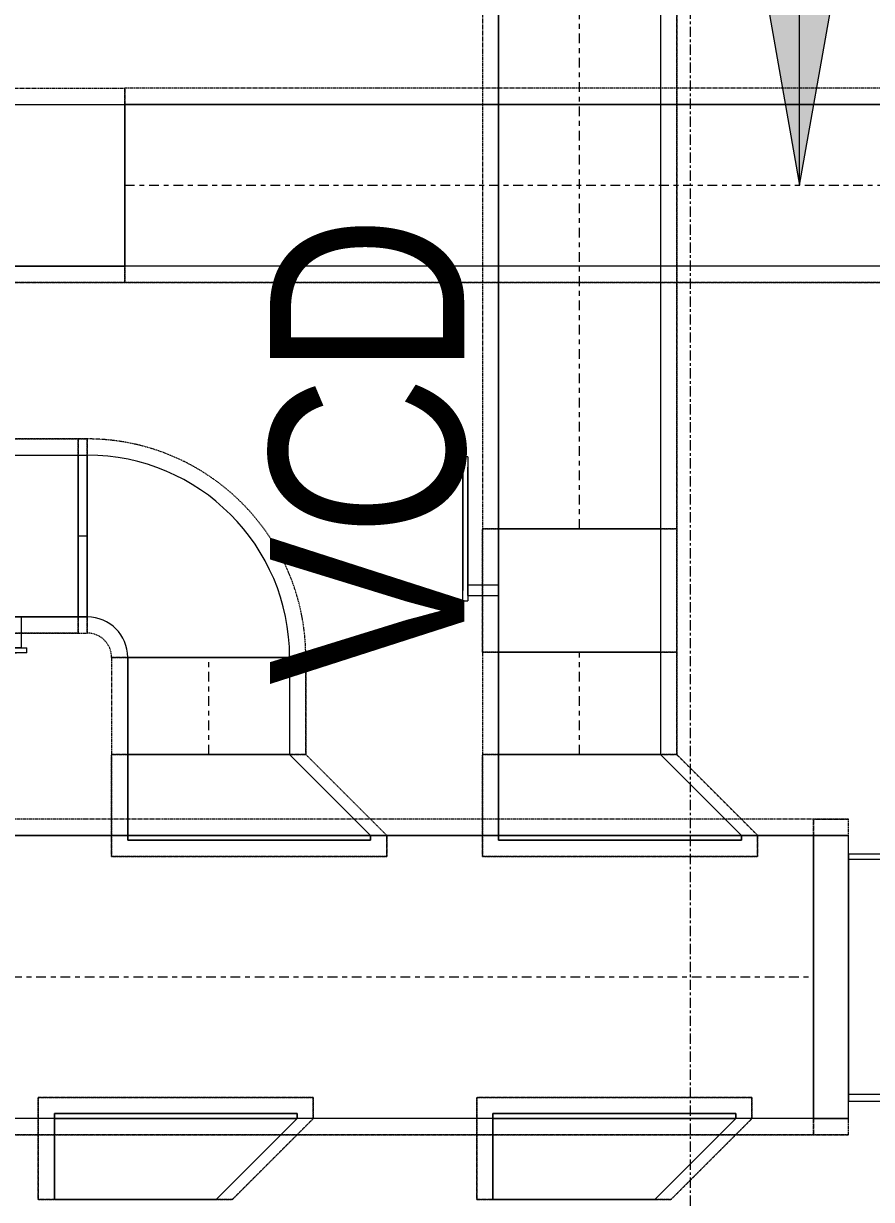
# Model space of a CAD drawing. Header units: inches. Extents: x -83664 to 20107, y -47222 to 19398.
# Drawn here: x -18796 to -17749, y -31183 to -29730 of the extents above; entities that cross this region are included whole.
import ezdxf

# ---------------------------------------------------------------- set-up
doc = ezdxf.new("R2010")
doc.units = ezdxf.units.IN
doc.header["$MEASUREMENT"] = 0
for name, pattern in [('Center', [29.999999, 12, -6, 6, -6]), ('Grid Line', [22.225, 12.7, -3.175, 3.175, -3.175]), ('Hidden 0_50', [1.0584, 0.5292, -0.5292])]:
    doc.linetypes.add(name, pattern=pattern)
for name, color, linetype, lineweight in [('G-ANNO-TEXT', 7, 'Continuous', 9), ('M-EQPM', 7, 'Continuous', 18), ('M-HVAC-DUCT-CNTR', 7, 'Center', 9), ('M-HVAC-DUCT-IDEN', 7, 'Continuous', 18), ('S-GRID', 7, 'Continuous', 9)]:
    doc.layers.add(name, color=color, linetype=linetype, lineweight=lineweight)
doc.layers.add('M-HVAC-DUCT', color=7, linetype='Continuous', lineweight=9, true_color=0xffe97f)
doc.styles.add('Arial Narrow_21', font='ARIALN.TTF', dxfattribs={"height": 240})

# ---------------------------------------------------------------- blocks, each defined once
blk = doc.blocks.new('M_Rectangular Transition - Length - Standard-8295004-FIRST FLOOR AC CONDITIONING LAYOUT - PART A')
at = {"layer": 'M-HVAC-DUCT', "color": 6, "true_color": 0xff00ff}
for p, q in [((0, 100), (0, -100)), ((0, 100), (375, 100)), ((0, 100), (375, 100)), ((0, -100), (0, 100)), ((375, -100), (375, 100)), ((375, 100), (375, -100)), ((0, -100), (375, -100)), ((375, -100), (0, -100))]:
    blk.add_line(p, q, dxfattribs=at)
blk = doc.blocks.new('M_Rec Tap - Beveled - Standard-7691566-FIRST FLOOR AC CONDITIONING LAYOUT - PART A')
at = {"layer": 'M-HVAC-DUCT', "color": 30, "true_color": 0xff7f00}
for p, q in [((100, 100), (-6.096, 100)), ((-6.096, 100), (100, 100)), ((-6.096, 100), (-6.096, -200)), ((-6.096, -200), (-6.096, 100)), ((100, 100), (100, -100)), ((100, -100), (100, 100)), ((0, -200), (100, -100)), ((0, -200), (100, -100)), ((-6.096, -200), (0, -200)), ((0, -200), (-6.096, -200))]:
    blk.add_line(p, q, dxfattribs=at)
blk = doc.blocks.new('M_Rec Tap - Beveled - Standard-7691565-FIRST FLOOR AC CONDITIONING LAYOUT - PART A')
at = {"layer": 'M-HVAC-DUCT', "color": 30, "true_color": 0xff7f00}
for p, q in [((0, 200), (-6.096, 200)), ((-6.096, -100), (-6.096, 200)), ((-6.096, 200), (-6.096, -100)), ((-6.096, 200), (0, 200)), ((100, 100), (0, 200)), ((100, 100), (0, 200)), ((100, 100), (100, -100)), ((100, -100), (100, 100)), ((-6.096, -100), (100, -100)), ((100, -100), (-6.096, -100))]:
    blk.add_line(p, q, dxfattribs=at)
blk = doc.blocks.new('M_Rec Elbow - Radius - 0_75W-7691590-FIRST FLOOR AC CONDITIONING LAYOUT - PART A')
at = {"layer": 'M-HVAC-DUCT', "color": 30, "true_color": 0xff7f00}
for p, q in [((-100, 150), (100, 150)), ((100, 150), (-100, 150)), ((-150, 100), (-150, -100)), ((-150, -100), (-150, 100))]:
    blk.add_line(p, q, dxfattribs=at)
for radius in [50, 50, 250, 250]:
    blk.add_arc((-150, 150), radius, 270, 0, dxfattribs=at)
blk = doc.blocks.new('CAV - CAV-32-9301342-FIRST FLOOR AC CONDITIONING LAYOUT - PART A')
at = {"layer": 'M-EQPM', "color": 30, "true_color": 0xff7f00}
for p, q in [((500, 203), (-500, 203)), ((-500, 203), (-500, -203)), ((-500, -203), (-500, 203)), ((-500, 203), (500, 203)), ((500, -203), (500, 203)), ((500, 203), (500, -203)), ((-500, 152.5), (-581.8, 152.5)), ((-581.8, 152.5), (-581.8, -152.5)), ((-581.8, 152.5), (-581.8, -152.5)), ((-500, 145.8), (-581.8, 145.8)), ((-581.8, -144.2), (-581.8, 145.8)), ((-581.8, -144.2), (-581.8, 145.8)), ((-500, -152.5), (-500, 152.5)), ((-500, -152.5), (-500, 152.5)), ((-500, 145.8), (-500, -144.2)), ((-500, 145.8), (-500, -144.2)), ((581.8, 152.5), (500, 152.5)), ((500, 152.5), (500, -152.5)), ((500, 152.5), (500, -152.5)), ((581.8, 145.8), (500, 145.8)), ((500, -144.2), (500, 145.8)), ((500, -144.2), (500, 145.8)), ((581.8, -152.5), (581.8, 152.5)), ((581.8, -152.5), (581.8, 152.5)), ((581.8, 145.8), (581.8, -144.2)), ((581.8, 145.8), (581.8, -144.2)), ((-425, -123.3), (-425, 122.8)), ((-425, 122.8), (425, 122.8)), ((425, 122.8), (-425, 122.8)), ((-425, 122.8), (-425, -123.3)), ((425, 122.8), (425, -123.3)), ((425, -123.3), (425, 122.8)), ((425, -123.3), (-425, -123.3)), ((-425, -123.3), (425, -123.3)), ((-581.8, -144.2), (-500, -144.2)), ((500, -144.2), (581.8, -144.2)), ((-581.8, -152.5), (-500, -152.5)), ((500, -152.5), (581.8, -152.5)), ((-500, -203), (500, -203)), ((500, -203), (-500, -203)), ((-183.8, -203), (-403.8, -203)), ((-403.8, -203), (-183.8, -203)), ((-403.8, -203), (-403.8, -257.7)), ((-403.8, -203), (-403.8, -257.7)), ((-183.8, -257.7), (-183.8, -203)), ((-183.8, -203), (-183.8, -257.7)), ((-183.8, -257.7), (-403.8, -257.7)), ((-403.8, -257.7), (-183.8, -257.7))]:
    blk.add_line(p, q, dxfattribs=at)
blk = doc.blocks.new('M_Rec to Rnd Transition - Angle - 60 Degree-8296208-FIRST FLOOR AC CONDITIONING LAYOUT - PART A')
at = {"layer": 'M-HVAC-DUCT', "color": 30, "true_color": 0xff7f00}
for p, q in [((0, 175), (43.3, 175)), ((43.3, 175), (0, 175)), ((0, 175), (0, -175)), ((0, -175), (0, 175)), ((43.3, 0), (43.3, 175)), ((43.3, 0), (43.3, 175)), ((43.3, -175), (43.3, 0)), ((43.3, -175), (43.3, 0)), ((0, -175), (43.3, -175)), ((43.3, -175), (0, -175))]:
    blk.add_line(p, q, dxfattribs=at)
blk = doc.blocks.new('TEMW-ME-DMP-Volume Control Damper - Standard-7544199-FIRST FLOOR AC CONDITIONING LAYOUT - PART A')
at = {"layer": 'M-HVAC-DUCT', "color": 30, "true_color": 0xff7f00}
for p, q in [((-165.1, 138.1), (-165.1, 144.4)), ((-152.4, 144.4), (-165.1, 144.4)), ((-165.1, 138.1), (-152.4, 138.1)), ((0, 144.4), (-152.4, 144.4)), ((-152.4, 144.4), (0, 144.4)), ((0, 138.1), (-152.4, 138.1)), ((-152.4, 138.1), (0, 138.1)), ((-6.3, 100), (-6.3, 138.1)), ((6.4, 138.1), (-6.3, 138.1)), ((6.4, 138.1), (-6.3, 138.1)), ((12.7, 144.4), (0, 144.4)), ((0, 138.1), (12.7, 138.1)), ((6.4, 138.1), (6.4, 100)), ((12.7, 144.4), (12.7, 138.1)), ((-76.2, 100), (-76.2, -100)), ((-76.2, -100), (-76.2, 100)), ((76.2, 100), (-76.2, 100)), ((-76.2, 100), (76.2, 100)), ((-76.2, 100), (76.2, 100)), ((-6.3, 100), (6.4, 100)), ((-6.3, 100), (6.4, 100)), ((76.2, 100), (76.2, -100)), ((76.2, -100), (76.2, 100)), ((-76.2, -100), (76.2, -100)), ((-76.2, -100), (76.2, -100)), ((-76.2, -100), (76.2, -100))]:
    blk.add_line(p, q, dxfattribs=at)
blk = doc.blocks.new('TEMW-SMBZ-HO-BM-HVAC-00002_rvt-1-FIRST FLOOR AC CONDITIONING LAYOUT - PART A')
at = {"layer": 'M-HVAC-DUCT', "color": 30, "linetype": 'Hidden 0_50', "true_color": 0xff7f00}
for p, q in [((133227.3, 69229), (133227.3, 68018)), ((133227.3, 69229), (133227.3, 68018)), ((133467.3, 68018), (133467.3, 69229)), ((133467.3, 69229), (133467.3, 68018)), ((132727.7, 68129), (132575.3, 68129)), ((132575.3, 68129), (132727.7, 68129)), ((132727.7, 68129), (132727.7, 67889)), ((132727.7, 67889), (132727.7, 68129)), ((132739, 68129), (132727.7, 68129)), ((132727.7, 68129), (132739, 68129)), ((132727.7, 67889), (132727.7, 68129)), ((132727.7, 68129), (132727.7, 67889)), ((132739, 68129), (132739, 67889)), ((132739, 67889), (132739, 68129)), ((132739, 68129), (132739, 67889)), ((132739, 67889), (132739, 68129)), ((133467.3, 68018), (133227.3, 68018)), ((133227.3, 68018), (133467.3, 68018)), ((133467.3, 68018), (133227.3, 68018)), ((133227.3, 68018), (133227.3, 67865.6)), ((133227.3, 67865.6), (133227.3, 68018)), ((133227.3, 68018), (133467.3, 68018)), ((133467.3, 67865.6), (133467.3, 68018)), ((133467.3, 68018), (133467.3, 67865.6)), ((132575.3, 67889), (132727.7, 67889)), ((132727.7, 67889), (132575.3, 67889)), ((132727.7, 67889), (132739, 67889)), ((132727.7, 67889), (132739, 67889)), ((133227.3, 67865.6), (133467.3, 67865.6)), ((133467.3, 67865.6), (133227.3, 67865.6)), ((133467.3, 67865.6), (133227.3, 67865.6)), ((133227.3, 67865.6), (133467.3, 67865.6)), ((133227.3, 67865.6), (133227.3, 67739)), ((133227.3, 67865.6), (133227.3, 67739)), ((133467.3, 67739), (133467.3, 67865.6)), ((133467.3, 67865.6), (133467.3, 67739)), ((133009, 67859), (132769, 67859)), ((132769, 67859), (133009, 67859)), ((132769, 67859), (132769, 67739)), ((132769, 67859), (132769, 67739)), ((132769, 67859), (133009, 67859)), ((133009, 67859), (132769, 67859)), ((133009, 67739), (133009, 67859)), ((133009, 67859), (133009, 67739)), ((133009, 67739), (132769, 67739)), ((132769, 67739), (133009, 67739)), ((132769, 67739), (133009, 67739)), ((132769, 67612.9), (132769, 67739)), ((132769, 67739), (132769, 67612.9)), ((133009, 67739), (132769, 67739)), ((133009, 67739), (133109, 67639)), ((133109, 67639), (133009, 67739)), ((133227.3, 67739), (133467.3, 67739)), ((133227.3, 67612.9), (133227.3, 67739)), ((133227.3, 67739), (133227.3, 67612.9)), ((133467.3, 67739), (133227.3, 67739)), ((133467.3, 67739), (133227.3, 67739)), ((133227.3, 67739), (133467.3, 67739)), ((133467.3, 67739), (133567.3, 67639)), ((133567.3, 67639), (133467.3, 67739)), ((133636.3, 67659), (131896, 67659)), ((133636.3, 67659), (131896, 67659)), ((133636.3, 67269), (133636.3, 67659)), ((133636.3, 67659), (133636.3, 67269)), ((133636.3, 67659), (133679.6, 67659)), ((133679.6, 67659), (133636.3, 67659)), ((133636.3, 67269), (133636.3, 67659)), ((133636.3, 67659), (133636.3, 67269)), ((133679.6, 67464), (133679.6, 67659)), ((133679.6, 67464), (133679.6, 67659)), ((133109, 67639), (133109, 67612.9)), ((133109, 67612.9), (133109, 67639)), ((133567.3, 67639), (133567.3, 67612.9)), ((133567.3, 67612.9), (133567.3, 67639)), ((133109, 67612.9), (132769, 67612.9)), ((132769, 67612.9), (133109, 67612.9)), ((133567.3, 67612.9), (133227.3, 67612.9)), ((133227.3, 67612.9), (133567.3, 67612.9)), ((133679.6, 67269), (133679.6, 67464)), ((133679.6, 67269), (133679.6, 67464)), ((132678.3, 67189), (132678.3, 67315.1)), ((132678.3, 67315.1), (133018.3, 67315.1)), ((133018.3, 67315.1), (132678.3, 67315.1)), ((132678.3, 67315.1), (132678.3, 67189)), ((133018.3, 67315.1), (133018.3, 67289)), ((133018.3, 67289), (133018.3, 67315.1)), ((133220.2, 67189), (133220.2, 67315.1)), ((133220.2, 67315.1), (133560.2, 67315.1)), ((133560.2, 67315.1), (133220.2, 67315.1)), ((133220.2, 67315.1), (133220.2, 67189)), ((133560.2, 67315.1), (133560.2, 67289)), ((133560.2, 67289), (133560.2, 67315.1)), ((133018.3, 67289), (132918.3, 67189)), ((132918.3, 67189), (133018.3, 67289)), ((133560.2, 67289), (133460.2, 67189)), ((133460.2, 67189), (133560.2, 67289)), ((131896, 67269), (133636.3, 67269)), ((133636.3, 67269), (131896, 67269)), ((133636.3, 67269), (133679.6, 67269)), ((133679.6, 67269), (133636.3, 67269)), ((132918.3, 67189), (132678.3, 67189)), ((132678.3, 67189), (132918.3, 67189)), ((133460.2, 67189), (133220.2, 67189)), ((133220.2, 67189), (133460.2, 67189))]:
    blk.add_line(p, q, dxfattribs=at)
at = {"layer": 'M-HVAC-DUCT', "color": 30, "true_color": 0xff7f00}
for p, q in [((133247.3, 68018), (133247.3, 69229)), ((133247.3, 69229), (133247.3, 68018)), ((133447.3, 69229), (133447.3, 68018)), ((133447.3, 69229), (133447.3, 68018)), ((132727.7, 67909), (132727.7, 68109)), ((132727.7, 68109), (132727.7, 67909)), ((132727.7, 68109), (132739, 68109)), ((132727.7, 68109), (132739, 68109)), ((132739, 67909), (132739, 68109)), ((132739, 68109), (132739, 67909)), ((133247.3, 68018), (133447.3, 68018)), ((133447.3, 68018), (133247.3, 68018)), ((132739, 67909), (132727.7, 67909)), ((132727.7, 67909), (132739, 67909)), ((133247.3, 67865.6), (133447.3, 67865.6)), ((133447.3, 67865.6), (133247.3, 67865.6)), ((133247.3, 67739), (133247.3, 67865.6)), ((133247.3, 67865.6), (133247.3, 67739)), ((133447.3, 67865.6), (133447.3, 67739)), ((133447.3, 67865.6), (133447.3, 67739)), ((132789, 67859), (132989, 67859)), ((132989, 67859), (132789, 67859)), ((132789, 67739), (132789, 67859)), ((132789, 67859), (132789, 67739)), ((132989, 67859), (132989, 67739)), ((132989, 67859), (132989, 67739)), ((132789, 67739), (132989, 67739)), ((132989, 67739), (132789, 67739)), ((133247.3, 67739), (133447.3, 67739)), ((133447.3, 67739), (133247.3, 67739)), ((131896, 67639), (133636.3, 67639)), ((133636.3, 67639), (131896, 67639)), ((132789, 67632.9), (132789, 67639)), ((133089, 67639), (132789, 67639)), ((133089, 67639), (132789, 67639)), ((132789, 67639), (132789, 67632.9)), ((133089, 67632.9), (132789, 67632.9)), ((132789, 67632.9), (133089, 67632.9)), ((133089, 67639), (133089, 67632.9)), ((133089, 67632.9), (133089, 67639)), ((133247.3, 67632.9), (133247.3, 67639)), ((133547.3, 67639), (133247.3, 67639)), ((133547.3, 67639), (133247.3, 67639)), ((133247.3, 67639), (133247.3, 67632.9)), ((133547.3, 67632.9), (133247.3, 67632.9)), ((133247.3, 67632.9), (133547.3, 67632.9)), ((133547.3, 67639), (133547.3, 67632.9)), ((133547.3, 67632.9), (133547.3, 67639)), ((133636.3, 67639), (133636.3, 67289)), ((133636.3, 67289), (133636.3, 67639)), ((133636.3, 67289), (131896, 67289)), ((133636.3, 67289), (131896, 67289)), ((132698.3, 67289), (132698.3, 67295.1)), ((132698.3, 67295.1), (132698.3, 67289)), ((132698.3, 67295.1), (132998.3, 67295.1)), ((132998.3, 67295.1), (132698.3, 67295.1)), ((132698.3, 67289), (132998.3, 67289)), ((132998.3, 67289), (132698.3, 67289)), ((132998.3, 67295.1), (132998.3, 67289)), ((132998.3, 67289), (132998.3, 67295.1)), ((133240.2, 67289), (133240.2, 67295.1)), ((133240.2, 67295.1), (133240.2, 67289)), ((133240.2, 67295.1), (133540.2, 67295.1)), ((133540.2, 67295.1), (133240.2, 67295.1)), ((133240.2, 67289), (133540.2, 67289)), ((133540.2, 67289), (133240.2, 67289)), ((133540.2, 67295.1), (133540.2, 67289)), ((133540.2, 67289), (133540.2, 67295.1))]:
    blk.add_line(p, q, dxfattribs=at)
at = {"layer": 'M-HVAC-DUCT', "color": 6, "linetype": 'Hidden 0_50', "true_color": 0xff00ff}
for p, q in [((132410.4, 68562.5), (132785.4, 68562.5)), ((132410.4, 68562.5), (132785.4, 68562.5)), ((132785.4, 68322.5), (132785.4, 68562.5)), ((132785.4, 68562.5), (132785.4, 68322.5)), ((134722.5, 68562.5), (132785.4, 68562.5)), ((134722.5, 68562.5), (132785.4, 68562.5)), ((132785.4, 68322.5), (132785.4, 68562.5)), ((132785.4, 68562.5), (132785.4, 68322.5)), ((132410.4, 68322.5), (132785.4, 68322.5)), ((132785.4, 68322.5), (132410.4, 68322.5)), ((132785.4, 68322.5), (134722.5, 68322.5)), ((134722.5, 68322.5), (132785.4, 68322.5))]:
    blk.add_line(p, q, dxfattribs=at)
at = {"layer": 'M-HVAC-DUCT', "color": 6, "true_color": 0xff00ff}
for p, q in [((132785.4, 68542.5), (132785.4, 68342.5)), ((132785.4, 68342.5), (132785.4, 68542.5)), ((132785.4, 68542.5), (134722.5, 68542.5)), ((134722.5, 68542.5), (132785.4, 68542.5)), ((134722.5, 68342.5), (132785.4, 68342.5)), ((134722.5, 68342.5), (132785.4, 68342.5))]:
    blk.add_line(p, q, dxfattribs=at)
at = {"layer": 'M-HVAC-DUCT', "color": 30, "linetype": 'Hidden 0_50', "true_color": 0xff7f00}
for radius in [270, 270, 30, 30]:
    blk.add_arc((132739, 67859), radius, 0, 90, dxfattribs=at)
at = {"layer": 'M-HVAC-DUCT-CNTR', "color": 30, "true_color": 0xff7f00}
for p, q in [((133347.3, 68018), (133347.3, 69229)), ((132739, 68009), (132727.7, 68009)), ((133347.3, 67739), (133347.3, 67865.6)), ((132889, 67739), (132889, 67859)), ((131896, 67464), (133636.3, 67464))]:
    blk.add_line(p, q, dxfattribs=at)
at = {"layer": 'M-HVAC-DUCT-CNTR', "color": 6, "true_color": 0xff00ff}
blk.add_line((132785.4, 68442.5), (134722.5, 68442.5), dxfattribs=at)
at = {"layer": 'M-EQPM', "color": 6, "linetype": 'Hidden 0_50', "lineweight": 9, "true_color": 0xff00ff}
blk.add_blockref('CAV - CAV-32-9301342-FIRST FLOOR AC CONDITIONING LAYOUT - PART A', (134261.4, 67463.2), dxfattribs=at)
at = {"layer": 'M-HVAC-DUCT', "color": 6, "linetype": 'Hidden 0_50', "lineweight": 9, "true_color": 0xff00ff}
for name, p in [('M_Rectangular Transition - Length - Standard-8295004-FIRST FLOOR AC CONDITIONING LAYOUT - PART A', (132410.4, 68442.5)), ('M_Rec to Rnd Transition - Angle - 60 Degree-8296208-FIRST FLOOR AC CONDITIONING LAYOUT - PART A', (133636.3, 67464))]:
    blk.add_blockref(name, p, dxfattribs=at)
at = {"layer": 'M-HVAC-DUCT', "color": 6, "linetype": 'Hidden 0_50', "lineweight": 9, "true_color": 0xff00ff, "extrusion": (0, 0, -1)}
for name, p, rotation in [('TEMW-ME-DMP-Volume Control Damper - Standard-7544199-FIRST FLOOR AC CONDITIONING LAYOUT - PART A', (-132651.5, 68009), 180), ('TEMW-ME-DMP-Volume Control Damper - Standard-7544199-FIRST FLOOR AC CONDITIONING LAYOUT - PART A', (-133347.3, 67941.8), 270), ('M_Rec Tap - Beveled - Standard-7691565-FIRST FLOOR AC CONDITIONING LAYOUT - PART A', (-132889, 67639), 90), ('M_Rec Tap - Beveled - Standard-7691565-FIRST FLOOR AC CONDITIONING LAYOUT - PART A', (-133347.3, 67639), 90), ('M_Rec Tap - Beveled - Standard-7691566-FIRST FLOOR AC CONDITIONING LAYOUT - PART A', (-132798.3, 67289), 270), ('M_Rec Tap - Beveled - Standard-7691566-FIRST FLOOR AC CONDITIONING LAYOUT - PART A', (-133340.2, 67289), 270)]:
    blk.add_blockref(name, p, dxfattribs=dict(at, rotation=rotation))
at = {"layer": 'M-HVAC-DUCT', "color": 6, "linetype": 'Hidden 0_50', "lineweight": 9, "true_color": 0xff00ff, "rotation": 90}
blk.add_blockref('M_Rec Elbow - Radius - 0_75W-7691590-FIRST FLOOR AC CONDITIONING LAYOUT - PART A', (132889, 68009), dxfattribs=at)
blk = doc.blocks.new('TEMW-SMBZ-HO-BM-HVAC-00002_rvt-2-FIRST FLOOR AC CONDITIONING LAYOUT - PART A')
at = {"layer": 'M-HVAC-DUCT', "color": 30, "linetype": 'Hidden 0_50', "true_color": 0xff7f00}
for p, q in [((133227.3, 69229), (133227.3, 68018)), ((133227.3, 69229), (133227.3, 68018)), ((133467.3, 68018), (133467.3, 69229)), ((133467.3, 69229), (133467.3, 68018)), ((132727.7, 68129), (132575.3, 68129)), ((132575.3, 68129), (132727.7, 68129)), ((132727.7, 68129), (132727.7, 67889)), ((132727.7, 67889), (132727.7, 68129)), ((132739, 68129), (132727.7, 68129)), ((132727.7, 68129), (132739, 68129)), ((132727.7, 67889), (132727.7, 68129)), ((132727.7, 68129), (132727.7, 67889)), ((132739, 68129), (132739, 67889)), ((132739, 67889), (132739, 68129)), ((132739, 68129), (132739, 67889)), ((132739, 67889), (132739, 68129)), ((133467.3, 68018), (133227.3, 68018)), ((133227.3, 68018), (133467.3, 68018)), ((133467.3, 68018), (133227.3, 68018)), ((133227.3, 68018), (133227.3, 67865.6)), ((133227.3, 67865.6), (133227.3, 68018)), ((133227.3, 68018), (133467.3, 68018)), ((133467.3, 67865.6), (133467.3, 68018)), ((133467.3, 68018), (133467.3, 67865.6)), ((132575.3, 67889), (132727.7, 67889)), ((132727.7, 67889), (132575.3, 67889)), ((132727.7, 67889), (132739, 67889)), ((132727.7, 67889), (132739, 67889)), ((133227.3, 67865.6), (133467.3, 67865.6)), ((133467.3, 67865.6), (133227.3, 67865.6)), ((133467.3, 67865.6), (133227.3, 67865.6)), ((133227.3, 67865.6), (133467.3, 67865.6)), ((133227.3, 67865.6), (133227.3, 67739)), ((133227.3, 67865.6), (133227.3, 67739)), ((133467.3, 67739), (133467.3, 67865.6)), ((133467.3, 67865.6), (133467.3, 67739)), ((133009, 67859), (132769, 67859)), ((132769, 67859), (133009, 67859)), ((132769, 67859), (132769, 67739)), ((132769, 67859), (132769, 67739)), ((132769, 67859), (133009, 67859)), ((133009, 67859), (132769, 67859)), ((133009, 67739), (133009, 67859)), ((133009, 67859), (133009, 67739)), ((133009, 67739), (132769, 67739)), ((132769, 67739), (133009, 67739)), ((132769, 67739), (133009, 67739)), ((132769, 67612.9), (132769, 67739)), ((132769, 67739), (132769, 67612.9)), ((133009, 67739), (132769, 67739)), ((133009, 67739), (133109, 67639)), ((133109, 67639), (133009, 67739)), ((133227.3, 67739), (133467.3, 67739)), ((133227.3, 67612.9), (133227.3, 67739)), ((133227.3, 67739), (133227.3, 67612.9)), ((133467.3, 67739), (133227.3, 67739)), ((133467.3, 67739), (133227.3, 67739)), ((133227.3, 67739), (133467.3, 67739)), ((133467.3, 67739), (133567.3, 67639)), ((133567.3, 67639), (133467.3, 67739)), ((133636.3, 67659), (131896, 67659)), ((133636.3, 67659), (131896, 67659)), ((133636.3, 67269), (133636.3, 67659)), ((133636.3, 67659), (133636.3, 67269)), ((133636.3, 67659), (133679.6, 67659)), ((133679.6, 67659), (133636.3, 67659)), ((133636.3, 67269), (133636.3, 67659)), ((133636.3, 67659), (133636.3, 67269)), ((133679.6, 67464), (133679.6, 67659)), ((133679.6, 67464), (133679.6, 67659)), ((133109, 67639), (133109, 67612.9)), ((133109, 67612.9), (133109, 67639)), ((133567.3, 67639), (133567.3, 67612.9)), ((133567.3, 67612.9), (133567.3, 67639)), ((133109, 67612.9), (132769, 67612.9)), ((132769, 67612.9), (133109, 67612.9)), ((133567.3, 67612.9), (133227.3, 67612.9)), ((133227.3, 67612.9), (133567.3, 67612.9)), ((133679.6, 67269), (133679.6, 67464)), ((133679.6, 67269), (133679.6, 67464)), ((132678.3, 67189), (132678.3, 67315.1)), ((132678.3, 67315.1), (133018.3, 67315.1)), ((133018.3, 67315.1), (132678.3, 67315.1)), ((132678.3, 67315.1), (132678.3, 67189)), ((133018.3, 67315.1), (133018.3, 67289)), ((133018.3, 67289), (133018.3, 67315.1)), ((133220.2, 67189), (133220.2, 67315.1)), ((133220.2, 67315.1), (133560.2, 67315.1)), ((133560.2, 67315.1), (133220.2, 67315.1)), ((133220.2, 67315.1), (133220.2, 67189)), ((133560.2, 67315.1), (133560.2, 67289)), ((133560.2, 67289), (133560.2, 67315.1)), ((133018.3, 67289), (132918.3, 67189)), ((132918.3, 67189), (133018.3, 67289)), ((133560.2, 67289), (133460.2, 67189)), ((133460.2, 67189), (133560.2, 67289)), ((131896, 67269), (133636.3, 67269)), ((133636.3, 67269), (131896, 67269)), ((133636.3, 67269), (133679.6, 67269)), ((133679.6, 67269), (133636.3, 67269)), ((132918.3, 67189), (132678.3, 67189)), ((132678.3, 67189), (132918.3, 67189)), ((133460.2, 67189), (133220.2, 67189)), ((133220.2, 67189), (133460.2, 67189))]:
    blk.add_line(p, q, dxfattribs=at)
at = {"layer": 'M-HVAC-DUCT', "color": 30, "true_color": 0xff7f00}
for p, q in [((133247.3, 68018), (133247.3, 69229)), ((133247.3, 69229), (133247.3, 68018)), ((133447.3, 69229), (133447.3, 68018)), ((133447.3, 69229), (133447.3, 68018)), ((132727.7, 67909), (132727.7, 68109)), ((132727.7, 68109), (132727.7, 67909)), ((132727.7, 68109), (132739, 68109)), ((132727.7, 68109), (132739, 68109)), ((132739, 67909), (132739, 68109)), ((132739, 68109), (132739, 67909)), ((133247.3, 68018), (133447.3, 68018)), ((133447.3, 68018), (133247.3, 68018)), ((132739, 67909), (132727.7, 67909)), ((132727.7, 67909), (132739, 67909)), ((133247.3, 67865.6), (133447.3, 67865.6)), ((133447.3, 67865.6), (133247.3, 67865.6)), ((133247.3, 67739), (133247.3, 67865.6)), ((133247.3, 67865.6), (133247.3, 67739)), ((133447.3, 67865.6), (133447.3, 67739)), ((133447.3, 67865.6), (133447.3, 67739)), ((132789, 67859), (132989, 67859)), ((132989, 67859), (132789, 67859)), ((132789, 67739), (132789, 67859)), ((132789, 67859), (132789, 67739)), ((132989, 67859), (132989, 67739)), ((132989, 67859), (132989, 67739)), ((132789, 67739), (132989, 67739)), ((132989, 67739), (132789, 67739)), ((133247.3, 67739), (133447.3, 67739)), ((133447.3, 67739), (133247.3, 67739)), ((131896, 67639), (133636.3, 67639)), ((133636.3, 67639), (131896, 67639)), ((132789, 67632.9), (132789, 67639)), ((133089, 67639), (132789, 67639)), ((133089, 67639), (132789, 67639)), ((132789, 67639), (132789, 67632.9)), ((133089, 67632.9), (132789, 67632.9)), ((132789, 67632.9), (133089, 67632.9)), ((133089, 67639), (133089, 67632.9)), ((133089, 67632.9), (133089, 67639)), ((133247.3, 67632.9), (133247.3, 67639)), ((133547.3, 67639), (133247.3, 67639)), ((133547.3, 67639), (133247.3, 67639)), ((133247.3, 67639), (133247.3, 67632.9)), ((133547.3, 67632.9), (133247.3, 67632.9)), ((133247.3, 67632.9), (133547.3, 67632.9)), ((133547.3, 67639), (133547.3, 67632.9)), ((133547.3, 67632.9), (133547.3, 67639)), ((133636.3, 67639), (133636.3, 67289)), ((133636.3, 67289), (133636.3, 67639)), ((133636.3, 67289), (131896, 67289)), ((133636.3, 67289), (131896, 67289)), ((132698.3, 67289), (132698.3, 67295.1)), ((132698.3, 67295.1), (132698.3, 67289)), ((132698.3, 67295.1), (132998.3, 67295.1)), ((132998.3, 67295.1), (132698.3, 67295.1)), ((132698.3, 67289), (132998.3, 67289)), ((132998.3, 67289), (132698.3, 67289)), ((132998.3, 67295.1), (132998.3, 67289)), ((132998.3, 67289), (132998.3, 67295.1)), ((133240.2, 67289), (133240.2, 67295.1)), ((133240.2, 67295.1), (133240.2, 67289)), ((133240.2, 67295.1), (133540.2, 67295.1)), ((133540.2, 67295.1), (133240.2, 67295.1)), ((133240.2, 67289), (133540.2, 67289)), ((133540.2, 67289), (133240.2, 67289)), ((133540.2, 67295.1), (133540.2, 67289)), ((133540.2, 67289), (133540.2, 67295.1))]:
    blk.add_line(p, q, dxfattribs=at)
at = {"layer": 'M-HVAC-DUCT', "color": 6, "linetype": 'Hidden 0_50', "true_color": 0xff00ff}
for p, q in [((132410.4, 68562.5), (132785.4, 68562.5)), ((132410.4, 68562.5), (132785.4, 68562.5)), ((132785.4, 68322.5), (132785.4, 68562.5)), ((132785.4, 68562.5), (132785.4, 68322.5)), ((134722.5, 68562.5), (132785.4, 68562.5)), ((134722.5, 68562.5), (132785.4, 68562.5)), ((132785.4, 68322.5), (132785.4, 68562.5)), ((132785.4, 68562.5), (132785.4, 68322.5)), ((132410.4, 68322.5), (132785.4, 68322.5)), ((132785.4, 68322.5), (132410.4, 68322.5)), ((132785.4, 68322.5), (134722.5, 68322.5)), ((134722.5, 68322.5), (132785.4, 68322.5))]:
    blk.add_line(p, q, dxfattribs=at)
at = {"layer": 'M-HVAC-DUCT', "color": 6, "true_color": 0xff00ff}
for p, q in [((132785.4, 68542.5), (132785.4, 68342.5)), ((132785.4, 68342.5), (132785.4, 68542.5)), ((132785.4, 68542.5), (134722.5, 68542.5)), ((134722.5, 68542.5), (132785.4, 68542.5)), ((134722.5, 68342.5), (132785.4, 68342.5)), ((134722.5, 68342.5), (132785.4, 68342.5))]:
    blk.add_line(p, q, dxfattribs=at)
at = {"layer": 'M-HVAC-DUCT', "color": 30, "linetype": 'Hidden 0_50', "true_color": 0xff7f00}
for radius in [270, 270, 30, 30]:
    blk.add_arc((132739, 67859), radius, 0, 90, dxfattribs=at)
at = {"layer": 'M-HVAC-DUCT-CNTR', "color": 30, "true_color": 0xff7f00}
for p, q in [((133347.3, 68018), (133347.3, 69229)), ((132739, 68009), (132727.7, 68009)), ((133347.3, 67739), (133347.3, 67865.6)), ((132889, 67739), (132889, 67859)), ((131896, 67464), (133636.3, 67464))]:
    blk.add_line(p, q, dxfattribs=at)
at = {"layer": 'M-HVAC-DUCT-CNTR', "color": 6, "true_color": 0xff00ff}
blk.add_line((132785.4, 68442.5), (134722.5, 68442.5), dxfattribs=at)
at = {"layer": 'M-EQPM', "color": 6, "linetype": 'Hidden 0_50', "lineweight": 9, "true_color": 0xff00ff}
blk.add_blockref('CAV - CAV-32-9301342-FIRST FLOOR AC CONDITIONING LAYOUT - PART A', (134261.4, 67463.2), dxfattribs=at)
at = {"layer": 'M-HVAC-DUCT', "color": 6, "linetype": 'Hidden 0_50', "lineweight": 9, "true_color": 0xff00ff}
for name, p in [('M_Rectangular Transition - Length - Standard-8295004-FIRST FLOOR AC CONDITIONING LAYOUT - PART A', (132410.4, 68442.5)), ('M_Rec to Rnd Transition - Angle - 60 Degree-8296208-FIRST FLOOR AC CONDITIONING LAYOUT - PART A', (133636.3, 67464))]:
    blk.add_blockref(name, p, dxfattribs=at)
at = {"layer": 'M-HVAC-DUCT', "color": 6, "linetype": 'Hidden 0_50', "lineweight": 9, "true_color": 0xff00ff, "extrusion": (0, 0, -1)}
for name, p, rotation in [('TEMW-ME-DMP-Volume Control Damper - Standard-7544199-FIRST FLOOR AC CONDITIONING LAYOUT - PART A', (-132651.5, 68009), 180), ('TEMW-ME-DMP-Volume Control Damper - Standard-7544199-FIRST FLOOR AC CONDITIONING LAYOUT - PART A', (-133347.3, 67941.8), 270), ('M_Rec Tap - Beveled - Standard-7691565-FIRST FLOOR AC CONDITIONING LAYOUT - PART A', (-132889, 67639), 90), ('M_Rec Tap - Beveled - Standard-7691565-FIRST FLOOR AC CONDITIONING LAYOUT - PART A', (-133347.3, 67639), 90), ('M_Rec Tap - Beveled - Standard-7691566-FIRST FLOOR AC CONDITIONING LAYOUT - PART A', (-132798.3, 67289), 270), ('M_Rec Tap - Beveled - Standard-7691566-FIRST FLOOR AC CONDITIONING LAYOUT - PART A', (-133340.2, 67289), 270)]:
    blk.add_blockref(name, p, dxfattribs=dict(at, rotation=rotation))
at = {"layer": 'M-HVAC-DUCT', "color": 6, "linetype": 'Hidden 0_50', "lineweight": 9, "true_color": 0xff00ff, "rotation": 90}
blk.add_blockref('M_Rec Elbow - Radius - 0_75W-7691590-FIRST FLOOR AC CONDITIONING LAYOUT - PART A', (132889, 68009), dxfattribs=at)

msp = doc.modelspace()

# ---------------------------------------------------------------- hatches: boundary and pattern name
at = {"layer": 'M-HVAC-DUCT-IDEN', "lineweight": 9}
msp.add_hatch(color=256, dxfattribs=at).paths.add_polyline_path([(-17837.6, -29929.7), (-17797.9, -29704.7), (-17877.3, -29704.7)])

# ---------------------------------------------------------------- linework, layer by layer
for p, q in [((-17837.6, -29929.7), (-17837.6, -29452.7)), ((-17877.3, -29704.7), (-17837.6, -29929.7)), ((-17837.6, -29929.7), (-17797.9, -29704.7))]:
    msp.add_line(p, q, dxfattribs=at)
at = {"layer": 'S-GRID', "color": 254, "linetype": 'Grid Line', "true_color": 0xdcdcdc}
msp.add_line((-17972.3, -44103.7), (-17972.3, 15149.1), dxfattribs=at)

# ---------------------------------------------------------------- block references
at = {"lineweight": 5}
for name in ['TEMW-SMBZ-HO-BM-HVAC-00002_rvt-1-FIRST FLOOR AC CONDITIONING LAYOUT - PART A', 'TEMW-SMBZ-HO-BM-HVAC-00002_rvt-2-FIRST FLOOR AC CONDITIONING LAYOUT - PART A']:
    msp.add_blockref(name, (-151456.7, -98372.2), dxfattribs=at)

# ---------------------------------------------------------------- texts
at = {"layer": 'G-ANNO-TEXT', "insert": (-18492, -30547.3), "char_height": 240, "width": 733.544, "attachment_point": 1, "rotation": 90, "style": 'Arial Narrow_21'}
msp.add_mtext('VCD', dxfattribs=at)

doc.saveas('drawing.dxf')
